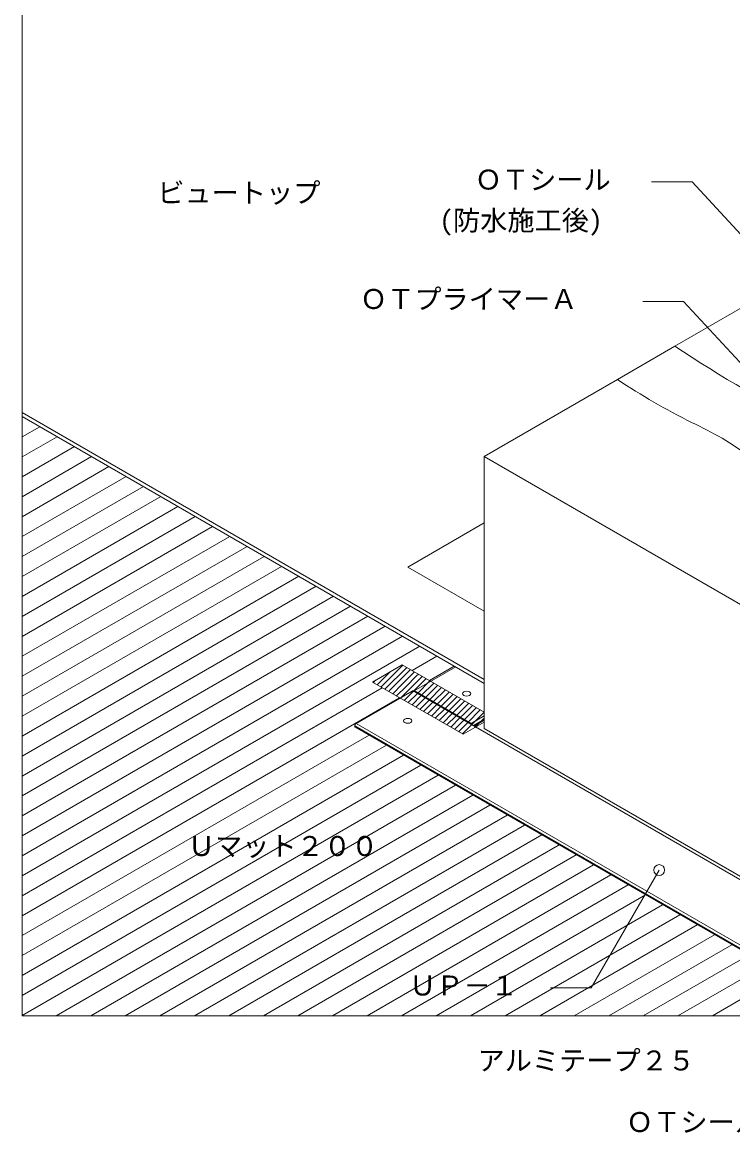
# Model space of a CAD drawing. Units: millimetres, scale not verified. Extents: x -1380 to 1380, y -955 to 955.
# Drawn here: x -700 to -177, y -526 to 290 of the extents above; entities that cross this region are included whole.
import ezdxf
from ezdxf.enums import TextEntityAlignment as Align

# ---------------------------------------------------------------- set-up
doc = ezdxf.new("R2010")
doc.units = ezdxf.units.MM
doc.header["$LTSCALE"] = 7
for name, color, linetype, lineweight in [('0-0_0', 7, 'Continuous', 18), ('0-3_KUTAI', 3, 'Continuous', 18), ('0-4_BOUSUI', 1, 'Continuous', 18), ('0-5_MOJI', 7, 'Continuous', 18), ('0-6_HATCH', 9, 'Continuous', 18), ('0-8_KANAMONO', 4, 'Continuous', 18)]:
    doc.layers.add(name, color=color, linetype=linetype, lineweight=lineweight)
doc.styles.add('ＭＳ ゴシック', font='')
doc.styles.get('ＭＳ ゴシック').set_extended_font_data('MS Gothic')

msp = doc.modelspace()

# ---------------------------------------------------------------- linework, layer by layer
at = {"layer": '0-0_0', "lineweight": 9}
msp.add_lwpolyline([(-700, 320), (700, 320), (700, -440), (-700, -440)], close=True, dxfattribs=at)
at = {"layer": '0-3_KUTAI'}
msp.add_line((-262.311, 27.668), (-360.172, -28.832), dxfattribs=at)
for points in [[(-360.172, -228.832), (-360.172, -28.832), (-100.365, -178.832)], [(-360.172, -228.832), (-100.365, -378.832), (-100.365, -178.832)]]:
    msp.add_lwpolyline(points, dxfattribs=at)
at = {"layer": '0-4_BOUSUI'}
for p, q in [((-360.172, -192.733), (-700, 3.467)), ((-360.172, -195.733), (-700, 0.467)), ((-416.464, -110.233), (-360.172, -77.733)), ((-416.464, -110.233), (-360.172, -142.733))]:
    msp.add_line(p, q, dxfattribs=at)
for points in [[(-133.317, 102.143), (-219.919, 52.143), (-262.311, 27.668)], [(-360.172, -216.873), (-420.476, -182.056), (-442.377, -194.7), (-375.785, -233.147), (-360.172, -224.133)]]:
    msp.add_lwpolyline(points, dxfattribs=at)
for centre, radius, start, end in [((314.263, 853.315), 962.926, 236.30658, 243.5329), ((39.044, 486.518), 548.961, 236.7046, 243.2954), ((-314.579, -235.99), 255.547, 53.95013, 65.26535)]:
    msp.add_arc(centre, radius, start, end, dxfattribs=at)
at = {"layer": '0-5_MOJI'}
for p, q in [((-207.22, 172.895), (-237.22, 172.895)), ((-35.805, -12.577), (-207.22, 172.895)), ((-213.673, 85.121), (-243.673, 85.121)), ((21.523, -169.363), (-213.673, 85.121)), ((-231.523, -332.891), (-281.523, -419.493)), ((-281.523, -419.493), (-311.523, -419.493))]:
    msp.add_line(p, q, dxfattribs=at)
msp.add_circle((-231.523, -332.891), 4, dxfattribs=at)
at = {"layer": '0-6_HATCH'}
for p, q in [((-699.744, 0.319), (-700, 0.171)), ((-687.044, -7.014), (-700, -14.494)), ((-674.344, -14.346), (-700, -29.159)), ((-661.644, -21.678), (-700, -43.823)), ((-648.944, -29.011), (-700, -58.488)), ((-636.244, -36.343), (-700, -73.153)), ((-623.544, -43.676), (-700, -87.818)), ((-610.844, -51.008), (-700, -102.482)), ((-598.144, -58.34), (-700, -117.147)), ((-585.444, -65.673), (-700, -131.812)), ((-572.744, -73.005), (-700, -146.476)), ((-560.044, -80.337), (-700, -161.141)), ((-547.344, -87.67), (-700, -175.806)), ((-534.644, -95.002), (-700, -190.47)), ((-521.944, -102.334), (-700, -205.135)), ((-509.244, -109.667), (-700, -219.8)), ((-496.544, -116.999), (-700, -234.465)), ((-483.844, -124.331), (-700, -249.129)), ((-471.144, -131.664), (-700, -263.794)), ((-458.444, -138.996), (-700, -278.459)), ((-445.744, -146.328), (-700, -293.123)), ((-433.044, -153.661), (-700, -307.788)), ((-420.344, -160.993), (-700, -322.453)), ((-407.644, -168.325), (-700, -337.117)), ((-394.944, -175.658), (-413.251, -186.227)), ((-438.915, -196.699), (-429.457, -187.241)), ((-436.069, -198.343), (-420.036, -182.31)), ((-433.222, -199.986), (-417.19, -183.954)), ((-420.552, -196.297), (-411.496, -187.241)), ((-382.244, -182.99), (-400.551, -193.56)), ((-441.762, -195.056), (-440.081, -193.374)), ((-417.883, -198.117), (-409.929, -190.163)), ((-409.929, -190.163), (-408.65, -188.884)), ((-435.152, -198.872), (-700, -351.782)), ((-427.529, -203.273), (-420.729, -196.474)), ((-424.682, -204.917), (-417.883, -198.117)), ((-420.729, -196.474), (-420.552, -196.297)), ((-422.452, -206.204), (-700, -366.447)), ((-374.995, -218.091), (-368.797, -211.893)), ((-378.03, -221.126), (-374.995, -218.091)), ((-375.183, -222.77), (-371.935, -219.522)), ((-371.935, -219.522), (-370.759, -218.346)), ((-370.759, -218.346), (-370.05, -217.636)), ((-370.05, -217.636), (-365.95, -213.537)), ((-384.829, -227.926), (-378.03, -221.126)), ((-381.983, -229.569), (-375.183, -222.77)), ((-444.885, -233.821), (-700, -381.112)), ((-432.185, -241.153), (-700, -395.776)), ((-419.485, -248.486), (-700, -410.441)), ((-406.785, -255.818), (-700, -425.106)), ((-394.085, -263.15), (-700, -439.77)), ((-381.385, -270.483), (-674.998, -440)), ((-368.685, -277.815), (-649.598, -440)), ((-355.985, -285.147), (-624.198, -440)), ((-343.285, -292.48), (-598.798, -440)), ((-330.585, -299.812), (-573.398, -440)), ((-317.885, -307.145), (-547.998, -440)), ((-305.185, -314.477), (-522.598, -440)), ((-292.485, -321.809), (-497.198, -440)), ((-279.785, -329.142), (-471.798, -440)), ((-267.085, -336.474), (-446.398, -440)), ((-254.385, -343.806), (-420.998, -440)), ((-241.685, -351.139), (-395.598, -440)), ((-228.985, -358.471), (-370.198, -440)), ((-216.285, -365.803), (-344.798, -440)), ((-203.585, -373.136), (-319.398, -440)), ((-190.885, -380.468), (-293.998, -440)), ((-178.185, -387.8), (-268.598, -440)), ((-165.485, -395.133), (-243.198, -440)), ((-152.785, -402.465), (-217.798, -440)), ((-140.085, -409.797), (-192.398, -440))]:
    msp.add_line(p, q, dxfattribs=at)
for points in [[(-430.376, -201.63), (-429.513, -200.767), (-414.343, -185.597)], [(-421.836, -206.56), (-415.036, -199.761), (-405.803, -190.528)], [(-418.989, -208.204), (-412.189, -201.404), (-402.956, -192.171)], [(-416.142, -209.847), (-409.343, -203.048), (-400.11, -193.815)], [(-413.296, -211.491), (-406.496, -204.691), (-397.263, -195.458)], [(-410.449, -213.134), (-403.649, -206.335), (-394.416, -197.102)], [(-407.603, -214.778), (-400.803, -207.978), (-391.57, -198.745)], [(-404.756, -216.421), (-397.956, -209.622), (-388.723, -200.389)], [(-401.909, -218.065), (-395.11, -211.265), (-385.877, -202.032)], [(-399.063, -219.708), (-392.263, -212.909), (-383.03, -203.676)], [(-396.216, -221.352), (-389.416, -214.552), (-380.183, -205.319)], [(-393.369, -222.995), (-386.57, -216.196), (-377.337, -206.963)], [(-390.523, -224.639), (-383.723, -217.839), (-374.49, -208.606)], [(-387.676, -226.282), (-380.876, -219.483), (-371.643, -210.25)], [(-379.136, -231.213), (-372.337, -224.413), (-363.104, -215.18)], [(-376.29, -232.856), (-369.49, -226.057), (-360.257, -216.824)], [(-367.043, -228.1), (-366.643, -227.7), (-360.172, -221.229)]]:
    msp.add_lwpolyline(points, dxfattribs=at)
at = {"layer": '0-8_KANAMONO'}
for p, q in [((-411.829, -201.26), (-381.214, -183.585)), ((-454.396, -225.133), (-413.173, -201.333)), ((-412.438, -201.26), (-57.368, -406.26)), ((-369.872, -225.133), (-411.094, -201.333)), ((-369.872, -225.133), (-360.172, -219.533)), ((-455.435, -226.933), (-100.365, -431.933)), ((-455.435, -226.933), (-455.435, -227.233)), ((-455.435, -227.233), (-100.365, -432.233)), ((-455.131, -227.906), (-100.06, -432.906)), ((-454.396, -225.133), (-99.325, -430.133)), ((-368.402, -226.685), (-360.172, -221.933)), ((-368.142, -226.835), (-360.172, -222.233)), ((-367.712, -227.083), (-360.172, -222.73))]:
    msp.add_line(p, q, dxfattribs=at)
for centre, radius, start, end in [((-412.6, -202.307), 1.13, 105.95476, 120.48703), ((-412.709, -201.918), 0.726, 85.17845, 106.13581), ((-412.695, -201.711), 0.518, 60.31103, 84.77441), ((-411.398, -201.822), 0.723, 145.14004, 152.661), ((-411.569, -201.707), 0.517, 120.26843, 144.81701), ((-411.573, -201.711), 0.518, 95.22559, 119.68897), ((-411.559, -201.918), 0.726, 73.86419, 94.82155), ((-411.668, -202.307), 1.13, 59.51297, 74.04524), ((-453.766, -226.945), 1.669, 168.45497, 179.61063), ((-454.319, -227.244), 1.116, 179.4236, 194.13461), ((-453.266, -227.046), 2.179, 158.4225, 168.47645), ((-454.699, -227.344), 0.723, 193.82578, 214.85996), ((-452.996, -227.146), 2.467, 149.91198, 158.57049), ((-454.87, -227.46), 0.517, 215.18299, 239.73157), ((-452.927, -227.183), 2.545, 141.56327, 149.95426), ((-453.219, -226.95), 2.171, 131.50548, 141.59557), ((-453.553, -226.57), 1.666, 120.37751, 131.5569), ((-370.714, -226.57), 1.666, 48.4431, 59.62249), ((-371.048, -226.95), 2.171, 38.40443, 48.49452), ((-371.34, -227.183), 2.545, 30.04574, 38.43673), ((-371.271, -227.146), 2.467, 21.42951, 30.08802), ((-371.001, -227.046), 2.179, 17.72631, 21.5775)]:
    msp.add_arc(centre, radius, start, end, dxfattribs=at)
for centre, major_axis in [((-373.163, -203.233), (-3.062, 0)), ((-416.464, -223.233), (3.062, 0))]:
    msp.add_ellipse(centre, major_axis=major_axis, ratio=0.57735, dxfattribs=at)

# ---------------------------------------------------------------- texts
at = {"layer": '0-5_MOJI', "style": 'ＭＳ ゴシック'}
for s, p in [('ＯＴシール', (-367.17, 162.895)), ('ビュートップ', (-600.613, 153.223)), ('(防水施工後)', (-393.159, 132.895)), ('ＯＴプライマーＡ', (-451.592, 75.121)), ('Ｕマット２００', (-578.176, -326.96)), ('ＵＰ－１', (-415.482, -429.493)), ('アルミテープ２５', (-365.125, -484.627)), ('ＯＴシール', (-255.915, -529.882))]:
    msp.add_text(s, height=14.66, dxfattribs=at).set_placement(p, align=Align.BOTTOM_LEFT)

doc.saveas('drawing.dxf')
